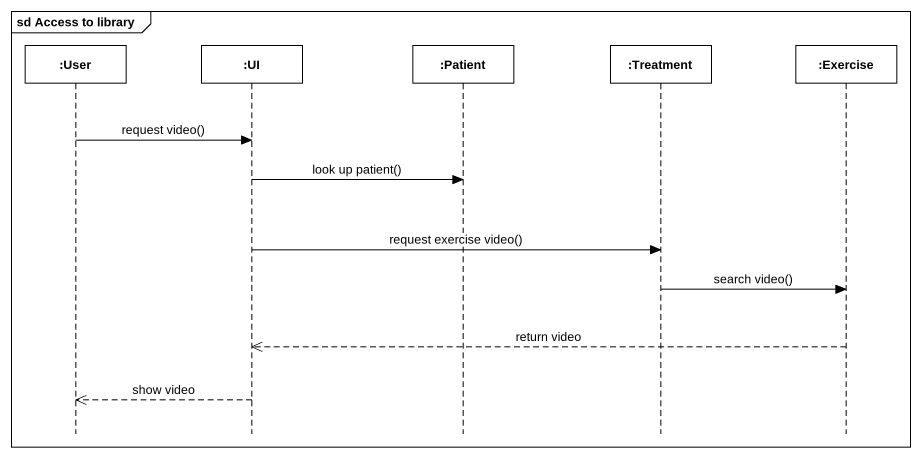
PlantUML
@startuml
mainframe sd Access to library
hide footbox
participant ":User" as User
participant ":UI" as UI
participant ":Patient" as Patient
participant ":Treatment" as Treatment
participant ":Exercise" as Exercise

User -> UI : request video()
UI -> Patient : look up patient()
UI -> Treatment : request exercise video()
Treatment -> Exercise : search video()
Exercise -->> UI : return video
UI -->> User : show video
@enduml
